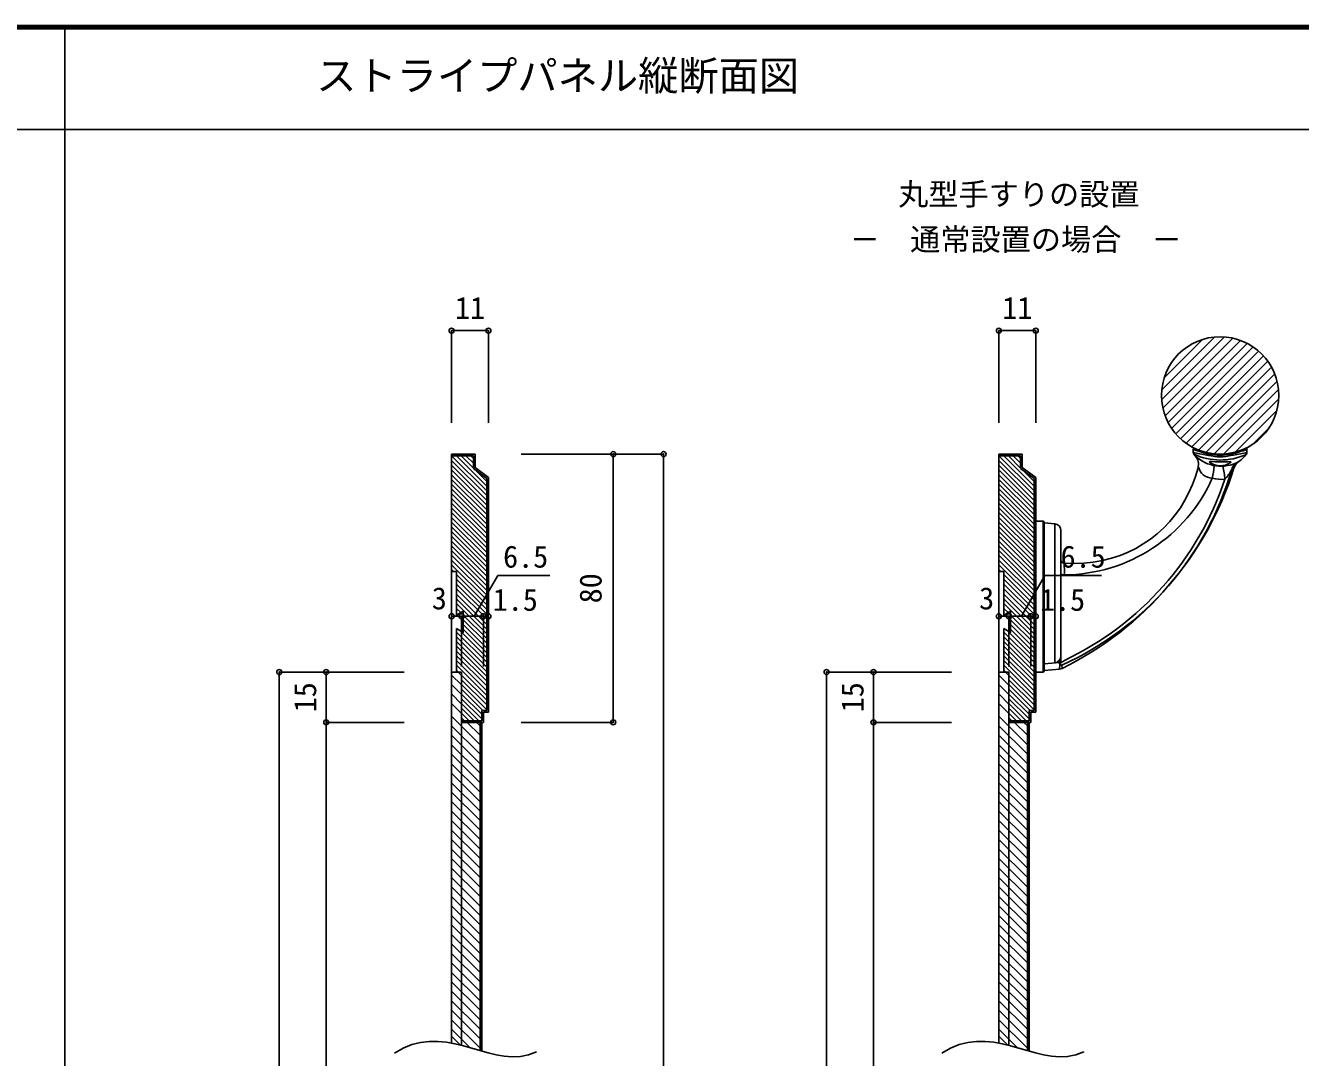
# Model space of a CAD drawing. Units: millimetres, scale not verified. Extents: x -600 to 570, y -431 to 418.
# Drawn here: x -92.7 to 287.6, y 109.7 to 417.5 of the extents above; entities that cross this region are included whole.
import ezdxf
from ezdxf.enums import TextEntityAlignment as Align

# ---------------------------------------------------------------- set-up
doc = ezdxf.new("R2010")
doc.units = ezdxf.units.MM
doc.header["$LTSCALE"] = 3
doc.header["$PDMODE"] = 32
doc.header["$PDSIZE"] = 1.5
for name, color, linetype in [('0-1_通り芯', 3, 'Continuous'), ('0-7_金物', 7, 'Continuous'), ('0-A_文字', 7, 'Continuous'), ('0-B_寸法', 7, 'Continuous'), ('0-C_ハッチ', 4, 'Continuous'), ('F-A_文字', 7, 'Continuous')]:
    doc.layers.add(name, color=color, linetype=linetype)
doc.styles.add('ＭＳ ゴシック', font='')
doc.styles.get('ＭＳ ゴシック').set_extended_font_data('MS Gothic')

msp = doc.modelspace()

# ---------------------------------------------------------------- linework, layer by layer
at = {"layer": '0-1_通り芯'}
for p, q in [((-81, 417.5), (-81, -379)), ((-600, 386.5), (570, 386.5)), ((41.373, 289.656), (34.373, 289.656)), ((34.373, 289.656), (34.373, 113.989)), ((40.873, 289.156), (34.373, 289.156)), ((204.607, 289.656), (197.607, 289.656)), ((197.607, 289.656), (197.607, 113.989)), ((204.107, 289.156), (197.607, 289.156)), ((44.873, 213.156), (44.873, 282.407)), ((45.373, 212.656), (45.373, 282.657)), ((208.107, 213.156), (208.107, 282.407)), ((208.607, 212.656), (208.607, 282.657)), ((35.873, 254.656), (34.373, 254.656)), ((35.873, 254.656), (35.873, 241.656)), ((199.107, 254.656), (197.607, 254.656)), ((199.107, 254.656), (199.107, 241.656)), ((37.873, 242.811), (35.873, 241.656)), ((201.107, 242.811), (199.107, 241.656)), ((35.873, 237.656), (35.873, 224.656)), ((199.107, 237.656), (199.107, 224.656)), ((37.373, 224.656), (34.373, 224.656)), ((37.373, 224.656), (37.373, 209.657)), ((200.607, 224.656), (197.607, 224.656)), ((200.607, 224.656), (200.607, 209.657)), ((43.373, 213.156), (44.873, 213.156)), ((43.373, 213.156), (43.373, 210.157)), ((206.607, 213.156), (208.107, 213.156)), ((206.607, 213.156), (206.607, 210.157)), ((37.373, 210.157), (43.373, 210.157)), ((37.373, 209.657), (43.873, 209.657)), ((42.873, 111.78), (42.873, 209.657)), ((43.373, 111.639), (43.373, 209.657)), ((43.873, 212.656), (45.373, 212.656)), ((43.873, 212.656), (43.873, 209.657)), ((200.607, 210.157), (206.607, 210.157)), ((200.607, 209.657), (207.107, 209.657)), ((206.107, 111.78), (206.107, 209.657)), ((206.607, 111.639), (206.607, 209.657)), ((207.107, 212.656), (208.607, 212.656)), ((207.107, 212.656), (207.107, 209.657))]:
    msp.add_line(p, q, dxfattribs=at)
at = {"layer": '0-1_通り芯', "color": 4}
for p, q in [((37.373, 209.657), (37.373, 113.331)), ((200.607, 209.657), (200.607, 113.331))]:
    msp.add_line(p, q, dxfattribs=at)
at = {"layer": '0-1_通り芯'}
for points in [[(40.873, 289.156), (40.873, 285.406), (44.873, 282.407)], [(41.373, 289.656), (41.373, 285.656), (45.373, 282.657)], [(204.107, 289.156), (204.107, 285.406), (208.107, 282.407)], [(204.607, 289.656), (204.607, 285.656), (208.607, 282.657)], [(37.873, 242.811), (37.873, 236.502), (35.873, 237.656)], [(201.107, 242.811), (201.107, 236.502), (199.107, 237.656)]]:
    msp.add_lwpolyline(points, dxfattribs=at)
at = {"layer": '0-7_金物'}
for p, q in [((260.162, 289.292), (255.558, 290.151)), ((255.607, 291.108), (255.607, 290.241)), ((255.798, 289.653), (256.2, 289.138)), ((267.051, 289.292), (271.656, 290.151)), ((271.607, 291.108), (271.607, 290.241)), ((208.607, 224.656), (208.607, 269.656)), ((211.107, 224.956), (211.107, 269.356)), ((211.107, 269.156), (214.281, 268.879)), ((214.281, 268.879), (214.281, 227.361)), ((216.107, 266.886), (216.107, 266.886)), ((216.107, 266.886), (216.107, 227.755)), ((215.807, 228.341), (215.807, 227.787)), ((211.107, 227.072), (215.7, 227.506)), ((211.107, 225.156), (215.737, 225.562)), ((215.7, 227.506), (215.727, 227.196)), ((215.807, 226.866), (215.737, 225.562)), ((216.412, 226.738), (216.444, 225.759))]:
    msp.add_line(p, q, dxfattribs=at)
for points in [[(255.353, 280.562), (256.253, 283.021), (257.002, 285.558)], [(217.056, 257.1), (220.022, 257.035), (222.916, 257.147), (225.737, 257.44), (228.485, 257.915), (231.158, 258.577), (233.756, 259.426), (236.137, 260.402), (238.446, 261.548), (240.674, 262.855), (242.811, 264.318), (244.845, 265.927), (246.766, 267.675), (248.563, 269.554), (250.225, 271.557), (251.742, 273.675), (253.11, 275.901), (254.305, 278.186), (255.353, 280.562)], [(208.607, 269.656), (210.807, 269.656), (210.807, 224.656), (208.607, 224.656)]]:
    msp.add_lwpolyline(points, dxfattribs=at)
msp.add_circle((263.607, 307.156), 17.5, dxfattribs=at)
for centre, radius, start, end in [((269.5, 328.766), 40.174, 249.75873, 256.56011), ((255.907, 291.108), 0.3, 64.36846, 179.99892), ((256.607, 290.241), 1, 179.99892, 215.97869), ((263.696, 306.577), 18.678, 245.04591, 294.1044), ((263.607, 307.156), 17.5, 244.36846, 295.63154), ((253.132, 286.571), 4, 345.3356, 39.92167), ((263.87, 297.152), 11.093, 226.2954, 297.92481), ((263.62, 303.266), 14.395, 256.09972, 284.0648), ((263.607, 304.816), 15.511, 257.17242, 282.82758), ((257.713, 328.766), 40.174, 283.43989, 290.24127), ((263.692, 295.264), 9.547, 305.44059, 324.00277), ((271.307, 291.108), 0.3, 0.00108, 115.63154), ((270.607, 290.241), 1, 324.02131, 0.00108), ((172.369, 315.52), 99.999, 296.15189, 342.48878), ((261.321, 286.794), 4.313, 191.3914, 269.26274), ((260.58, 287.324), 0.146, 93.80068, 239.11702), ((263.626, 291.456), 5.279, 233.75633, 233.82823), ((263.626, 291.456), 5.279, 233.82823, 305.32249), ((263.676, 322.972), 35.638, 265.00157, 274.87731), ((199.489, 293.996), 62.841, 349.44166, 352.76679), ((261.07, 286.164), 0.764, 353.95737, 6.31243), ((246.511, 281.385), 18.517, 2.33768, 14.66386), ((266.608, 287.313), 0.179, 293.15253, 56.99325), ((270.115, 284.391), 3.133, 110.50244, 168.07783), ((268.5, 283.147), 2.397, 106.64426, 127.12733), ((271.548, 284.228), 4, 125.46002, 162.49148), ((178.337, 310.949), 92.419, 294.32936, 343.71813), ((216.826, 302.313), 48.665, 270.36149, 335.94984), ((177.914, 311.145), 91.801, 295.29817, 341.58195), ((264.117, 292.984), 10.88, 254.81116, 274.72589), ((254.72, 291.513), 13.921, 317.6796, 332.36909), ((210.807, 269.356), 0.3, 0, 90), ((214.107, 266.886), 2, 0, 85), ((217.107, 258.098), 1, 180, 267.08736), ((217.155, 256.994), 0.104, 94.78124, 171.21201), ((187.924, 254.629), 29.225, 358.07933, 4.67222), ((217.122, 258.298), 4.649, 257.38776, 270.13599), ((214.057, 229.409), 2.05, 276.21635, 1.21277), ((210.807, 224.956), 0.3, 270, 0.00009), ((216.075, 227.525), 0.375, 135.68995, 182.88965), ((215.42, 227.814), 0.69, 296.41908, 354.98807), ((216.261, 227.259), 0.538, 186.68686, 284.86875), ((215.562, 227.554), 2, 275, 296.15201), ((216.04, 226.643), 0.322, 115.60488, 136.21457), ((215.772, 227.21), 0.304, 294.98858, 320.81249), ((216.457, 227.234), 0.498, 150.59744, 264.79605), ((216.287, 227.819), 0.192, 200.03647, 289.28), ((216.038, 228.78), 1.184, 285.26264, 300.10372), ((214.721, 230.78), 3.578, 302.29934, 312.62607)]:
    msp.add_arc(centre, radius, start, end, dxfattribs=at)
at = {"layer": '0-A_文字'}
for points in [[(17.357, 110.964), (19.948, 112.469), (22.545, 113.533), (25.14, 114.197), (27.727, 114.507), (30.299, 114.512), (32.852, 114.262), (35.383, 113.808), (37.889, 113.207), (40.371, 112.515), (42.83, 111.793), (45.267, 111.102), (47.686, 110.507), (50.091, 110.076), (52.49, 109.877), (54.89, 109.983), (57.299, 110.468), (59.727, 111.408), (59.733, 111.411)], [(180.591, 110.964), (183.181, 112.469), (185.778, 113.533), (188.374, 114.197), (190.96, 114.507), (193.532, 114.512), (196.085, 114.262), (198.616, 113.808), (201.123, 113.207), (203.605, 112.515), (206.063, 111.793), (208.5, 111.102), (210.919, 110.507), (213.325, 110.076), (215.724, 109.877), (218.123, 109.983), (220.532, 110.468), (222.961, 111.408), (222.966, 111.411)]]:
    msp.add_lwpolyline(points, dxfattribs=at)
at = {"layer": '0-B_寸法', "color": 4}
for p, q in [((45.373, 298.985), (45.373, 326.485)), ((208.607, 298.985), (208.607, 326.485)), ((55.125, 289.656), (97.606, 289.656)), ((82.606, 289.656), (82.606, 209.657)), ((97.606, 289.656), (97.606, -98.962)), ((41.123, 241.3), (48.132, 253.439)), ((48.132, 253.439), (63.689, 253.439)), ((204.357, 241.3), (211.365, 253.439)), ((211.365, 253.439), (228.24, 253.439)), ((45.373, 241.3), (34.373, 241.3)), ((34.373, 226.326), (34.373, 241.3)), ((37.373, 226.326), (37.373, 241.3)), ((43.873, 226.326), (43.873, 241.3)), ((45.373, 241.3), (45.373, 226.326)), ((208.607, 241.3), (197.607, 241.3)), ((197.607, 226.326), (197.607, 241.3)), ((200.607, 226.326), (200.607, 241.3)), ((207.107, 226.326), (207.107, 241.3)), ((208.607, 241.3), (208.607, 226.326)), ((20.24, 224.656), (-17.018, 224.656)), ((-17.018, 224.656), (-17.018, -13.962)), ((-3.018, 224.656), (-3.018, -13.962)), ((183.473, 224.656), (146.215, 224.656)), ((146.215, 224.656), (146.215, -13.962)), ((160.215, 224.656), (160.215, -13.962)), ((20.24, 209.657), (-3.018, 209.657)), ((55.125, 209.657), (82.606, 209.657)), ((183.473, 209.657), (160.215, 209.657))]:
    msp.add_line(p, q, dxfattribs=at)
for points in [[(34.373, 298.985), (34.373, 326.485), (45.373, 326.485)], [(197.607, 298.985), (197.607, 326.485), (208.607, 326.485)]]:
    msp.add_lwpolyline(points, dxfattribs=at)
at = {"layer": '0-B_寸法'}
for p in [(34.373, 326.485), (45.373, 326.485), (197.607, 326.485), (208.607, 326.485), (82.606, 289.656), (97.606, 289.656), (34.373, 241.3), (37.373, 241.3), (43.873, 241.3), (45.373, 241.3), (197.607, 241.3), (200.607, 241.3), (207.107, 241.3), (208.607, 241.3), (-17.018, 224.656), (-3.018, 224.656), (146.215, 224.656), (160.215, 224.656), (-3.018, 209.657), (82.606, 209.657), (160.215, 209.657)]:
    msp.add_point(p, dxfattribs=at)
at = {"layer": '0-C_ハッチ'}
for p, q in [((246.154, 305.877), (264.886, 324.61)), ((246.184, 308.797), (261.966, 324.579)), ((246.524, 303.358), (267.405, 324.239)), ((246.917, 312.42), (258.343, 323.846)), ((247.179, 301.124), (269.639, 323.584)), ((248.063, 299.117), (271.646, 322.701)), ((249.142, 297.307), (273.456, 321.621)), ((250.4, 295.675), (275.088, 320.363)), ((251.828, 294.214), (276.549, 318.935)), ((253.426, 292.922), (277.841, 317.337)), ((255.201, 291.807), (278.956, 315.562)), ((257.168, 290.884), (279.879, 313.596)), ((259.354, 290.181), (280.582, 311.409)), ((261.812, 289.749), (281.014, 308.952)), ((264.64, 289.687), (281.076, 306.124)), ((268.08, 290.238), (280.525, 302.683)), ((273.355, 292.623), (278.14, 297.408)), ((44.873, 278.685), (34.402, 289.156)), ((44.873, 280.1), (35.816, 289.156)), ((40.873, 285.514), (37.231, 289.156)), ((40.873, 286.928), (38.645, 289.156)), ((40.873, 288.342), (40.059, 289.156)), ((208.107, 278.685), (197.636, 289.156)), ((208.107, 280.1), (199.05, 289.156)), ((204.107, 285.514), (200.465, 289.156)), ((204.107, 286.928), (201.879, 289.156)), ((204.107, 288.342), (203.293, 289.156)), ((44.873, 277.271), (34.373, 287.771)), ((44.873, 275.857), (34.373, 286.357)), ((208.107, 277.271), (197.607, 287.771)), ((208.107, 275.857), (197.607, 286.357)), ((44.873, 274.443), (34.373, 284.943)), ((44.873, 273.028), (34.373, 283.529)), ((44.873, 271.614), (34.373, 282.114)), ((44.873, 281.514), (41.304, 285.084)), ((208.107, 274.443), (197.607, 284.943)), ((208.107, 273.028), (197.607, 283.529)), ((208.107, 271.614), (197.607, 282.114)), ((208.107, 281.514), (204.537, 285.084)), ((44.873, 270.2), (34.373, 280.7)), ((44.873, 268.786), (34.373, 279.286)), ((44.873, 267.371), (34.373, 277.871)), ((208.107, 270.2), (197.607, 280.7)), ((208.107, 268.786), (197.607, 279.286)), ((208.107, 267.371), (197.607, 277.871)), ((44.873, 265.957), (34.373, 276.457)), ((44.873, 264.543), (34.373, 275.043)), ((208.107, 265.957), (197.607, 276.457)), ((208.107, 264.543), (197.607, 275.043)), ((44.873, 263.129), (34.373, 273.629)), ((44.873, 261.714), (34.373, 272.214)), ((44.873, 260.3), (34.373, 270.8)), ((208.107, 263.129), (197.607, 273.629)), ((208.107, 261.714), (197.607, 272.214)), ((208.107, 260.3), (197.607, 270.8)), ((44.873, 258.886), (34.373, 269.386)), ((44.873, 257.472), (34.373, 267.972)), ((44.873, 256.057), (34.373, 266.557)), ((208.107, 258.886), (197.607, 269.386)), ((208.107, 257.472), (197.607, 267.972)), ((208.107, 256.057), (197.607, 266.557)), ((44.873, 254.643), (34.373, 265.143)), ((44.873, 253.229), (34.373, 263.729)), ((208.107, 254.643), (197.607, 265.143)), ((208.107, 253.229), (197.607, 263.729)), ((44.873, 251.814), (34.373, 262.315)), ((44.873, 250.4), (34.373, 260.9)), ((44.873, 248.986), (34.373, 259.486)), ((208.107, 251.814), (197.607, 262.315)), ((208.107, 250.4), (197.607, 260.9)), ((208.107, 248.986), (197.607, 259.486)), ((44.873, 247.572), (34.373, 258.072)), ((44.873, 246.157), (34.373, 256.657)), ((34.96, 254.656), (34.373, 255.243)), ((208.107, 247.572), (197.607, 258.072)), ((208.107, 246.157), (197.607, 256.657)), ((198.193, 254.656), (197.607, 255.243)), ((44.873, 244.743), (35.873, 253.743)), ((44.873, 243.329), (35.873, 252.329)), ((208.107, 244.743), (199.107, 253.743)), ((208.107, 243.329), (199.107, 252.329)), ((44.873, 241.915), (35.873, 250.915)), ((44.873, 240.5), (35.873, 249.5)), ((44.873, 238.886), (35.873, 247.886)), ((208.107, 241.915), (199.107, 250.915)), ((208.107, 240.5), (199.107, 249.5)), ((208.107, 238.886), (199.107, 247.886)), ((44.873, 237.472), (35.873, 246.472)), ((44.873, 236.058), (35.873, 245.058)), ((37.133, 242.384), (35.873, 243.644)), ((208.107, 237.472), (199.107, 246.472)), ((208.107, 236.058), (199.107, 245.058)), ((200.367, 242.384), (199.107, 243.644)), ((44.873, 234.644), (37.873, 241.644)), ((44.873, 233.229), (37.873, 240.23)), ((208.107, 234.644), (201.107, 241.644)), ((208.107, 233.229), (201.107, 240.23)), ((44.873, 227.573), (35.873, 236.573)), ((44.873, 228.987), (36.655, 237.205)), ((44.873, 231.815), (37.873, 238.815)), ((44.873, 230.401), (37.873, 237.401)), ((208.107, 227.573), (199.107, 236.573)), ((208.107, 228.987), (199.888, 237.205)), ((208.107, 231.815), (201.107, 238.815)), ((208.107, 230.401), (201.107, 237.401)), ((44.873, 226.158), (35.873, 235.158)), ((44.873, 224.744), (35.873, 233.744)), ((44.873, 223.33), (35.873, 232.33)), ((208.107, 226.158), (199.107, 235.158)), ((208.107, 224.744), (199.107, 233.744)), ((208.107, 223.33), (199.107, 232.33)), ((44.873, 221.916), (35.873, 230.916)), ((44.873, 220.502), (35.873, 229.502)), ((208.107, 221.916), (199.107, 230.916)), ((208.107, 220.502), (199.107, 229.502)), ((44.873, 219.087), (35.873, 228.087)), ((44.873, 217.673), (35.873, 226.673)), ((36.476, 224.656), (35.873, 225.259)), ((36.32, 224.656), (37.373, 223.603)), ((208.107, 219.087), (199.107, 228.087)), ((208.107, 217.673), (199.107, 226.673)), ((199.709, 224.656), (199.107, 225.259)), ((199.554, 224.656), (200.607, 223.603)), ((34.373, 223.775), (37.296, 220.853)), ((34.373, 220.947), (37.373, 217.947)), ((44.873, 216.259), (37.373, 223.759)), ((44.873, 214.845), (37.373, 222.345)), ((44.873, 213.431), (37.373, 220.931)), ((197.607, 223.775), (200.529, 220.853)), ((197.607, 220.947), (200.607, 217.947)), ((208.107, 216.259), (200.607, 223.759)), ((208.107, 214.845), (200.607, 222.345)), ((208.107, 213.431), (200.607, 220.931)), ((37.373, 215.119), (34.373, 218.119)), ((43.733, 213.156), (37.373, 219.516)), ((43.373, 212.102), (37.373, 218.102)), ((200.607, 215.119), (197.607, 218.119)), ((206.967, 213.156), (200.607, 219.516)), ((206.607, 212.102), (200.607, 218.102)), ((37.373, 212.29), (34.373, 215.29)), ((43.373, 210.688), (37.373, 216.688)), ((42.491, 210.157), (37.373, 215.274)), ((41.076, 210.157), (37.373, 213.859)), ((200.607, 212.29), (197.607, 215.29)), ((206.607, 210.688), (200.607, 216.688)), ((205.724, 210.157), (200.607, 215.274)), ((204.31, 210.157), (200.607, 213.859)), ((42.873, 202.962), (34.373, 211.462)), ((39.662, 210.157), (37.373, 212.445)), ((38.248, 210.157), (37.373, 211.031)), ((42.873, 205.79), (39.007, 209.657)), ((42.873, 208.618), (41.835, 209.657)), ((206.107, 202.962), (197.607, 211.462)), ((202.896, 210.157), (200.607, 212.445)), ((201.481, 210.157), (200.607, 211.031)), ((206.107, 205.79), (202.24, 209.657)), ((206.107, 208.618), (205.068, 209.657)), ((42.873, 200.133), (34.373, 208.633)), ((42.873, 197.305), (34.373, 205.805)), ((206.107, 200.133), (197.607, 208.633)), ((206.107, 197.305), (197.607, 205.805)), ((42.873, 194.476), (34.373, 202.976)), ((206.107, 194.476), (197.607, 202.976)), ((42.873, 191.648), (34.373, 200.148)), ((206.107, 191.648), (197.607, 200.148)), ((42.873, 188.819), (34.373, 197.32)), ((42.873, 185.991), (34.373, 194.491)), ((206.107, 188.819), (197.607, 197.32)), ((206.107, 185.991), (197.607, 194.491)), ((42.873, 183.163), (34.373, 191.663)), ((206.107, 183.163), (197.607, 191.663)), ((42.873, 180.334), (34.373, 188.834)), ((206.107, 180.334), (197.607, 188.834)), ((42.873, 177.506), (34.373, 186.006)), ((42.873, 174.677), (34.373, 183.177)), ((206.107, 177.506), (197.607, 186.006)), ((206.107, 174.677), (197.607, 183.177)), ((42.873, 171.849), (34.373, 180.349)), ((206.107, 171.849), (197.607, 180.349)), ((42.873, 169.021), (34.373, 177.521)), ((206.107, 169.021), (197.607, 177.521)), ((42.873, 166.192), (34.373, 174.692)), ((42.873, 163.364), (34.373, 171.864)), ((206.107, 166.192), (197.607, 174.692)), ((206.107, 163.364), (197.607, 171.864)), ((42.873, 160.535), (34.373, 169.035)), ((206.107, 160.535), (197.607, 169.035)), ((42.873, 157.707), (34.373, 166.207)), ((206.107, 157.707), (197.607, 166.207)), ((42.873, 154.878), (34.373, 163.378)), ((42.873, 152.05), (34.373, 160.55)), ((206.107, 154.878), (197.607, 163.378)), ((206.107, 152.05), (197.607, 160.55)), ((42.873, 149.222), (34.373, 157.722)), ((206.107, 149.222), (197.607, 157.722)), ((42.873, 146.393), (34.373, 154.893)), ((206.107, 146.393), (197.607, 154.893)), ((42.873, 143.565), (34.373, 152.065)), ((42.873, 140.736), (34.373, 149.236)), ((206.107, 143.565), (197.607, 152.065)), ((206.107, 140.736), (197.607, 149.236)), ((42.873, 137.908), (34.373, 146.408)), ((206.107, 137.908), (197.607, 146.408)), ((42.873, 135.08), (34.373, 143.58)), ((42.873, 132.251), (34.373, 140.751)), ((206.107, 135.08), (197.607, 143.58)), ((206.107, 132.251), (197.607, 140.751)), ((42.873, 129.423), (34.373, 137.923)), ((206.107, 129.423), (197.607, 137.923)), ((42.873, 126.594), (34.373, 135.094)), ((206.107, 126.594), (197.607, 135.094)), ((42.873, 123.766), (34.373, 132.266)), ((42.873, 120.937), (34.373, 129.437)), ((206.107, 123.766), (197.607, 132.266)), ((206.107, 120.937), (197.607, 129.437)), ((42.873, 118.109), (34.373, 126.609)), ((206.107, 118.109), (197.607, 126.609)), ((42.873, 115.281), (34.373, 123.781)), ((206.107, 115.281), (197.607, 123.781)), ((42.873, 112.452), (34.373, 120.952)), ((39.832, 112.666), (34.373, 118.124)), ((206.107, 112.452), (197.607, 120.952)), ((203.065, 112.666), (197.607, 118.124)), ((37.04, 113.411), (34.373, 116.077)), ((200.274, 113.411), (197.607, 116.077))]:
    msp.add_line(p, q, dxfattribs=at)
at = {"layer": 'F-A_文字', "color": 6}
for p, q in [((-600, 417.5), (570, 417.5)), ((-600, 417), (570, 417)), ((-600, 416.5), (570, 416.5))]:
    msp.add_line(p, q, dxfattribs=at)

# ---------------------------------------------------------------- texts
at = {"layer": '0-A_文字', "style": 'ＭＳ ゴシック'}
for s, height, p in [('ストライプパネル縦断面図', 8.798, (-6, 395.5)), ('丸型手すりの設置', 6.598, (167.57, 361.9)), ('－\u3000通常設置の場合\u3000－', 6.598, (153.144, 348.419))]:
    msp.add_text(s, height=height, dxfattribs=at).set_placement(p, align=Align.BOTTOM_LEFT)
at = {"layer": '0-B_寸法', "style": 'ＭＳ ゴシック'}
for s, p in [('11', (35.373, 327.985)), ('11', (198.607, 327.985)), ('6.5', (49.743, 253.815)), ('6.5', (216.002, 253.815)), ('3', (28.485, 241.375)), ('1.5', (46.645, 240.942)), ('3', (191.718, 241.375)), ('1.5', (209.878, 240.942))]:
    msp.add_text(s, height=6.598, dxfattribs=at).set_placement(p, align=Align.BOTTOM_LEFT)
for s, p in [('80', (81.106, 245.156)), ('15', (-4.018, 212.656)), ('15', (159.215, 212.656))]:
    msp.add_text(s, height=6.598, rotation=90, dxfattribs=at).set_placement(p, align=Align.BOTTOM_LEFT)

doc.saveas('drawing.dxf')
